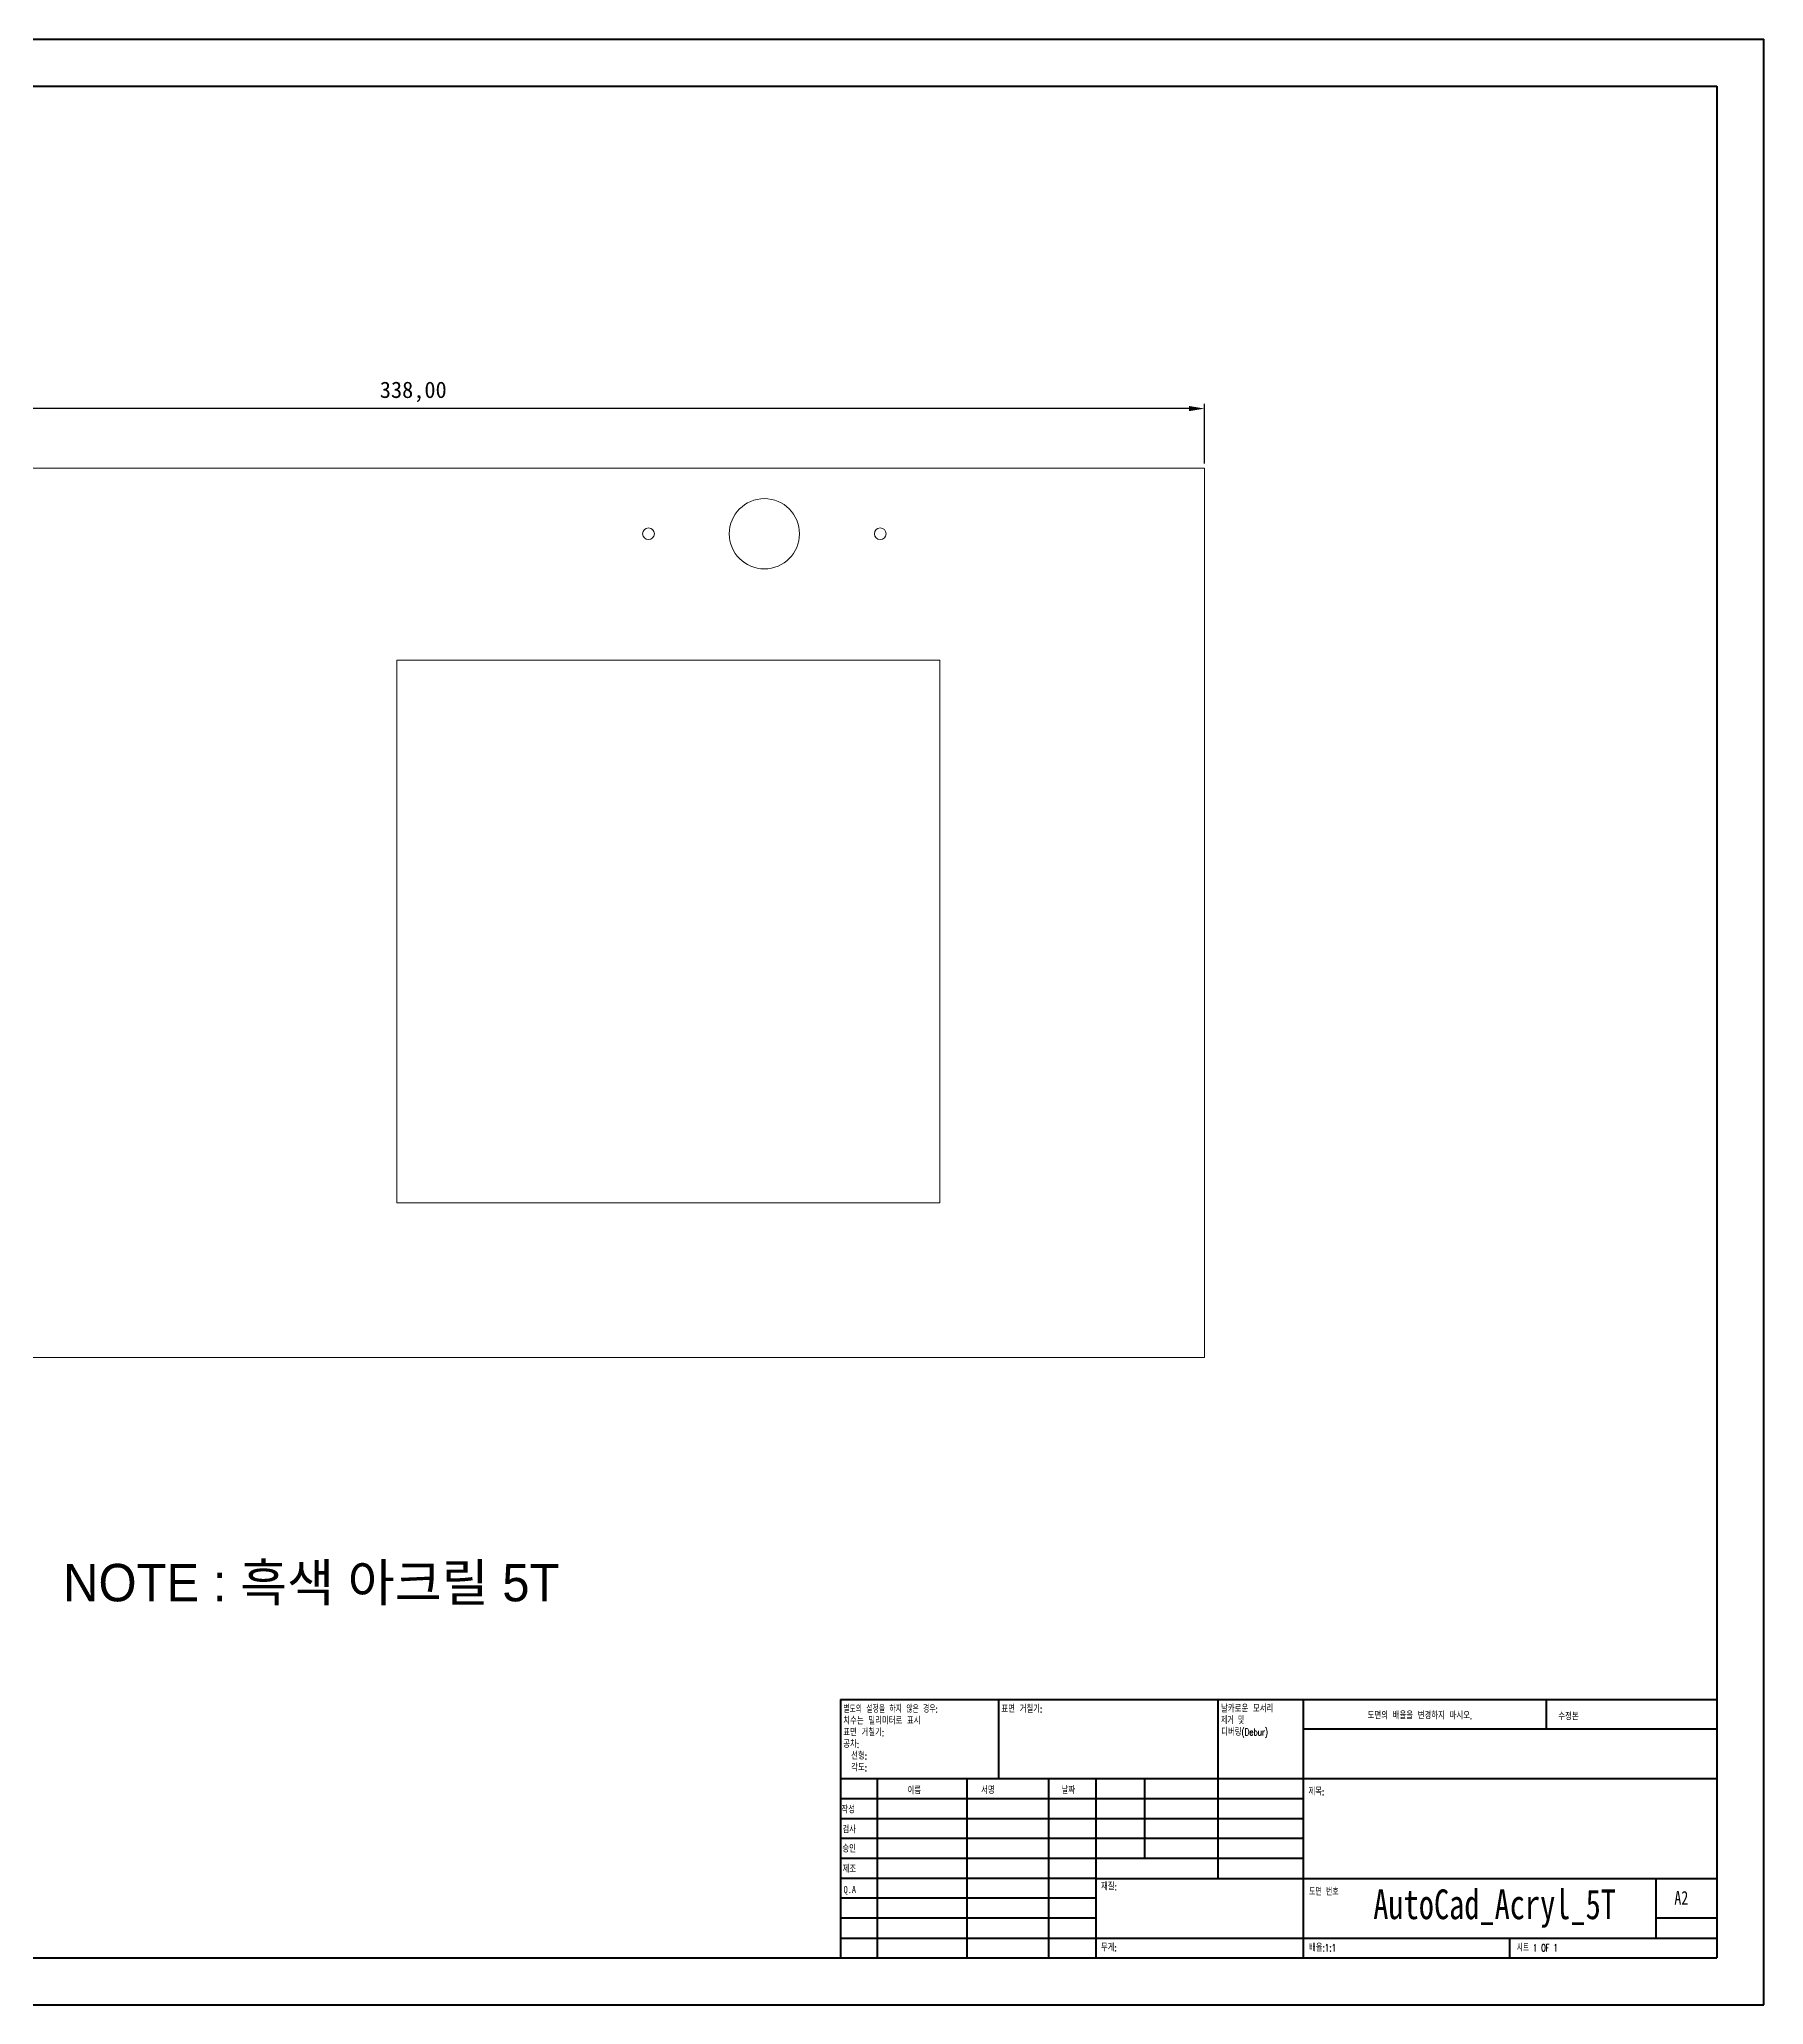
# Model space of a CAD drawing. Header units: millimetres. Extents: x 0 to 1211, y 0 to 420.
# Drawn here: x 842.9 to 1211.3, y 0.2 to 420.2 of the extents above; entities that cross this region are included whole.
import ezdxf

# ---------------------------------------------------------------- set-up
doc = ezdxf.new("R2010")
doc.units = ezdxf.units.MM
doc.header["$PDSIZE"] = -1
doc.styles.add('SLDTEXTSTYLE0', font='TXT', dxfattribs={"width": 0.75})
doc.styles.add('SLDTEXTSTYLE1', font='TXT', dxfattribs={"width": 0.75, "bigfont": 'bigfont'})
doc.styles.add('SLDTEXTSTYLE2', font='TXT', dxfattribs={"width": 0.666667, "bigfont": 'bigfont'})
doc.styles.add('SLDTEXTSTYLE3', font='TXT', dxfattribs={"width": 0.7, "bigfont": 'bigfont'})
doc.styles.add('SLDTEXTSTYLE4', font='TXT', dxfattribs={"width": 0.6875, "bigfont": 'bigfont'})
doc.styles.add('SLDTEXTSTYLE5', font='TXT', dxfattribs={"width": 0.691176, "bigfont": 'bigfont'})
doc.dimstyles.new('ISO-25', dxfattribs={"dimtxt": 2.5, "dimasz": 2.5, "dimexe": 1.25, "dimexo": 0.625, "dimtad": 1, "dimtxsty": 'Standard', "dimcen": 2.5, "dimadec": 0, "dimazin": 0, "dimtfac": 1, "dimtmove": 0, "dimatfit": 3, "dimfxl": 1, "dimarcsym": 0})

# ---------------------------------------------------------------- blocks, each defined once
blk = doc.blocks.new('*D4')
at = {"color": 0, "lineweight": -2, "transparency": 16777216}
for p, q in [((753.81, 329.55), (753.81, 342.3)), ((1088.51, 341.3), (757.11, 341.3)), ((1091.81, 329.55), (1091.81, 342.3))]:
    blk.add_line(p, q, dxfattribs=at)
at = {"color": 0, "transparency": 16777216}
for points in [[(757.11, 341.85), (757.11, 340.75), (753.81, 341.3)], [(1088.51, 341.85), (1088.51, 340.75), (1091.81, 341.3)]]:
    blk.add_solid(points, dxfattribs=at)
at = {"layer": 'Defpoints', "color": 0, "transparency": 16777216}
for p in [(753.81, 341.3), (753.81, 328.55), (1091.81, 328.55)]:
    blk.add_point(p, dxfattribs=at)
at = {"color": 0, "transparency": 16777216, "insert": (922.81, 344.87), "char_height": 3.5, "attachment_point": 5}
blk.add_mtext('338,00', dxfattribs=at)
blk = doc.blocks.new('SW_NOTE_0')
at = {"color": 0, "linetype": 'Continuous', "lineweight": 0, "char_height": 1.5, "attachment_point": 1}
for s, insert, style in [('날카로운 모서리', (0, 1.93), 'SLDTEXTSTYLE1'), ('제거 및', (0, -0.57), 'SLDTEXTSTYLE4'), ('디버링(Debur)', (0, -3.07), 'SLDTEXTSTYLE1')]:
    blk.add_mtext(s, dxfattribs=dict(at, insert=insert, style=style))
blk = doc.blocks.new('SW_NOTE_1')
at = {"color": 0, "linetype": 'Continuous', "lineweight": 0, "char_height": 1.5, "attachment_point": 1}
for s, insert, style in [('별도의 설정을 하지 않은 경우:', (0, 1.93), 'SLDTEXTSTYLE5'), ('표면 거칠기:', (0, -3.07), 'SLDTEXTSTYLE1'), ('치수는 밀리미터로 표시', (0, -0.57), 'SLDTEXTSTYLE1'), ('공차:', (0, -5.57), 'SLDTEXTSTYLE1'), ('선형:', (1.69, -8.07), 'SLDTEXTSTYLE1'), ('각도:', (1.69, -10.57), 'SLDTEXTSTYLE1')]:
    blk.add_mtext(s, dxfattribs=dict(at, insert=insert, style=style))

msp = doc.modelspace()

# ---------------------------------------------------------------- linework, layer by layer
at = {"color": 7, "linetype": 'Continuous', "lineweight": 40}
for p, q in [((617.272, 420.215), (1211.272, 420.215)), ((1211.272, 0.215), (1211.272, 420.215)), ((642.272, 410.215), (1201.272, 410.215)), ((1201.272, 410.215), (1201.272, 10.215)), ((1014.072, 65.465), (1201.272, 65.465)), ((1014.072, 65.465), (1014.072, 10.215)), ((1047.872, 48.465), (1047.872, 65.465)), ((1094.672, 65.465), (1094.672, 27.215)), ((1112.872, 65.465), (1112.872, 10.215)), ((1164.872, 59.09), (1164.872, 65.465)), ((1201.272, 59.09), (1112.872, 59.09)), ((1201.272, 48.465), (1014.072, 48.465)), ((1021.872, 48.465), (1021.872, 10.215)), ((1041.063, 48.465), (1041.063, 10.215)), ((1058.471, 48.465), (1058.471, 10.215)), ((1068.672, 10.215), (1068.672, 48.465)), ((1079.072, 31.465), (1079.072, 48.465)), ((1112.872, 44.215), (1014.072, 44.215)), ((1112.872, 39.965), (1014.072, 39.965)), ((1112.872, 35.715), (1014.072, 35.715)), ((1112.872, 31.465), (1014.072, 31.465)), ((1068.672, 27.215), (1014.072, 27.215)), ((1068.672, 27.215), (1201.272, 27.215)), ((1188.272, 14.465), (1188.272, 27.215)), ((1068.672, 22.965), (1014.072, 22.965)), ((1068.672, 18.715), (1014.072, 18.715)), ((1201.272, 18.715), (1188.272, 18.715)), ((1014.072, 14.465), (1201.272, 14.465)), ((1157.072, 10.215), (1157.072, 14.465)), ((642.272, 10.215), (1201.272, 10.215)), ((617.272, 0.215), (1211.272, 0.215))]:
    msp.add_line(p, q, dxfattribs=at)
at = {"color": 7, "linetype": 'Continuous', "lineweight": 15}
for p, q in [((1091.81, 328.552), (753.81, 328.552)), ((1091.81, 138.552), (1091.81, 328.552)), ((1035.31, 287.552), (919.31, 287.552)), ((919.31, 287.552), (919.31, 171.552)), ((1035.31, 171.552), (1035.31, 287.552)), ((919.31, 171.552), (1035.31, 171.552)), ((753.81, 138.552), (1091.81, 138.552))]:
    msp.add_line(p, q, dxfattribs=at)
for centre, radius in [((997.81, 314.552), 7.5), ((973.06, 314.552), 1.25), ((1022.56, 314.552), 1.25)]:
    msp.add_circle(centre, radius, dxfattribs=at)

# ---------------------------------------------------------------- block references
at = {"color": 7, "linetype": 'Continuous', "lineweight": 0}
for name, p in [('SW_NOTE_1', (1014.665, 62.202)), ('SW_NOTE_0', (1095.381, 62.284))]:
    msp.add_blockref(name, p, dxfattribs=at)

# ---------------------------------------------------------------- texts
at = {"color": 1, "insert": (848.015, 94.414), "char_height": 8, "attachment_point": 1}
msp.add_mtext_dynamic_manual_height_columns('{\\fGulim|b0|i0|c129|p50;NOTE : 흑색 아크릴 5T}', width=128.97486, gutter_width=17.5, heights=[0], dxfattribs=at)
at = {"color": 7, "linetype": 'Continuous', "lineweight": 0}
for s, insert, char_height, attachment_point, style in [('표면 거칠기:', (1048.443, 64.134), 1.5, 1, 'SLDTEXTSTYLE1'), ('도면의 배율을 변경하지 마시오.', (1126.686, 62.748), 1.5, 1, 'SLDTEXTSTYLE1'), ('수정본', (1167.399, 62.55), 1.5, 1, 'SLDTEXTSTYLE1'), ('이름', (1028.394, 46.716), 1.5, 1, 'SLDTEXTSTYLE1'), ('서명', (1044.105, 46.777), 1.5, 1, 'SLDTEXTSTYLE1'), ('날짜', (1061.286, 46.791), 1.5, 1, 'SLDTEXTSTYLE1'), ('제목:', (1114.028, 46.493), 1.5, 1, 'SLDTEXTSTYLE1'), ('작성', (1014.284, 42.644), 1.5, 1, 'SLDTEXTSTYLE1'), ('검사', (1014.482, 38.369), 1.5, 1, 'SLDTEXTSTYLE1'), ('승인', (1014.473, 34.279), 1.5, 1, 'SLDTEXTSTYLE1'), ('제조', (1014.527, 29.948), 1.5, 1, 'SLDTEXTSTYLE1'), ('Q.A', (1014.741, 25.564), 1.5, 1, 'SLDTEXTSTYLE0'), ('재질:', (1069.718, 26.201), 1.5, 1, 'SLDTEXTSTYLE1'), ('도면 번호', (1114.146, 25.083), 1.5, 1, 'SLDTEXTSTYLE3'), ('AutoCad_Acryl_5T', (1153.8, 24.847), 6.35, 2, 'SLDTEXTSTYLE0'), ('A2', (1192.193, 24.515), 2.9104, 1, 'SLDTEXTSTYLE0'), ('무게:', (1069.69, 13.164), 1.4986, 1, 'SLDTEXTSTYLE1'), ('배율:1:1', (1114.146, 13.115), 1.5, 1, 'SLDTEXTSTYLE1'), ('시트 1 OF 1', (1158.55, 13.115), 1.5, 1, 'SLDTEXTSTYLE2')]:
    msp.add_mtext(s, dxfattribs=dict(at, insert=insert, char_height=char_height, attachment_point=attachment_point, style=style))

# ---------------------------------------------------------------- dimensions: what is measured, and where the dimension line sits
at = {"color": 1}
dim = msp.add_linear_dim(base=(753.81, 341.3), p1=(1091.81, 328.552), p2=(753.81, 328.552), dimstyle='ISO-25', override={"dimtxt": 3.5, "dimasz": 3.302, "dimexe": 1, "dimexo": 1, "dimgap": 1.524, "dimtih": 1, "dimtoh": 1, "dimzin": 0, "dimadec": 2, "dimtzin": 0}, dxfattribs=at)
dim.commit()
dim.dimension.update_dxf_attribs({"geometry": '*D4', "text_midpoint": (922.81, 344.865)})

doc.saveas('drawing.dxf')
